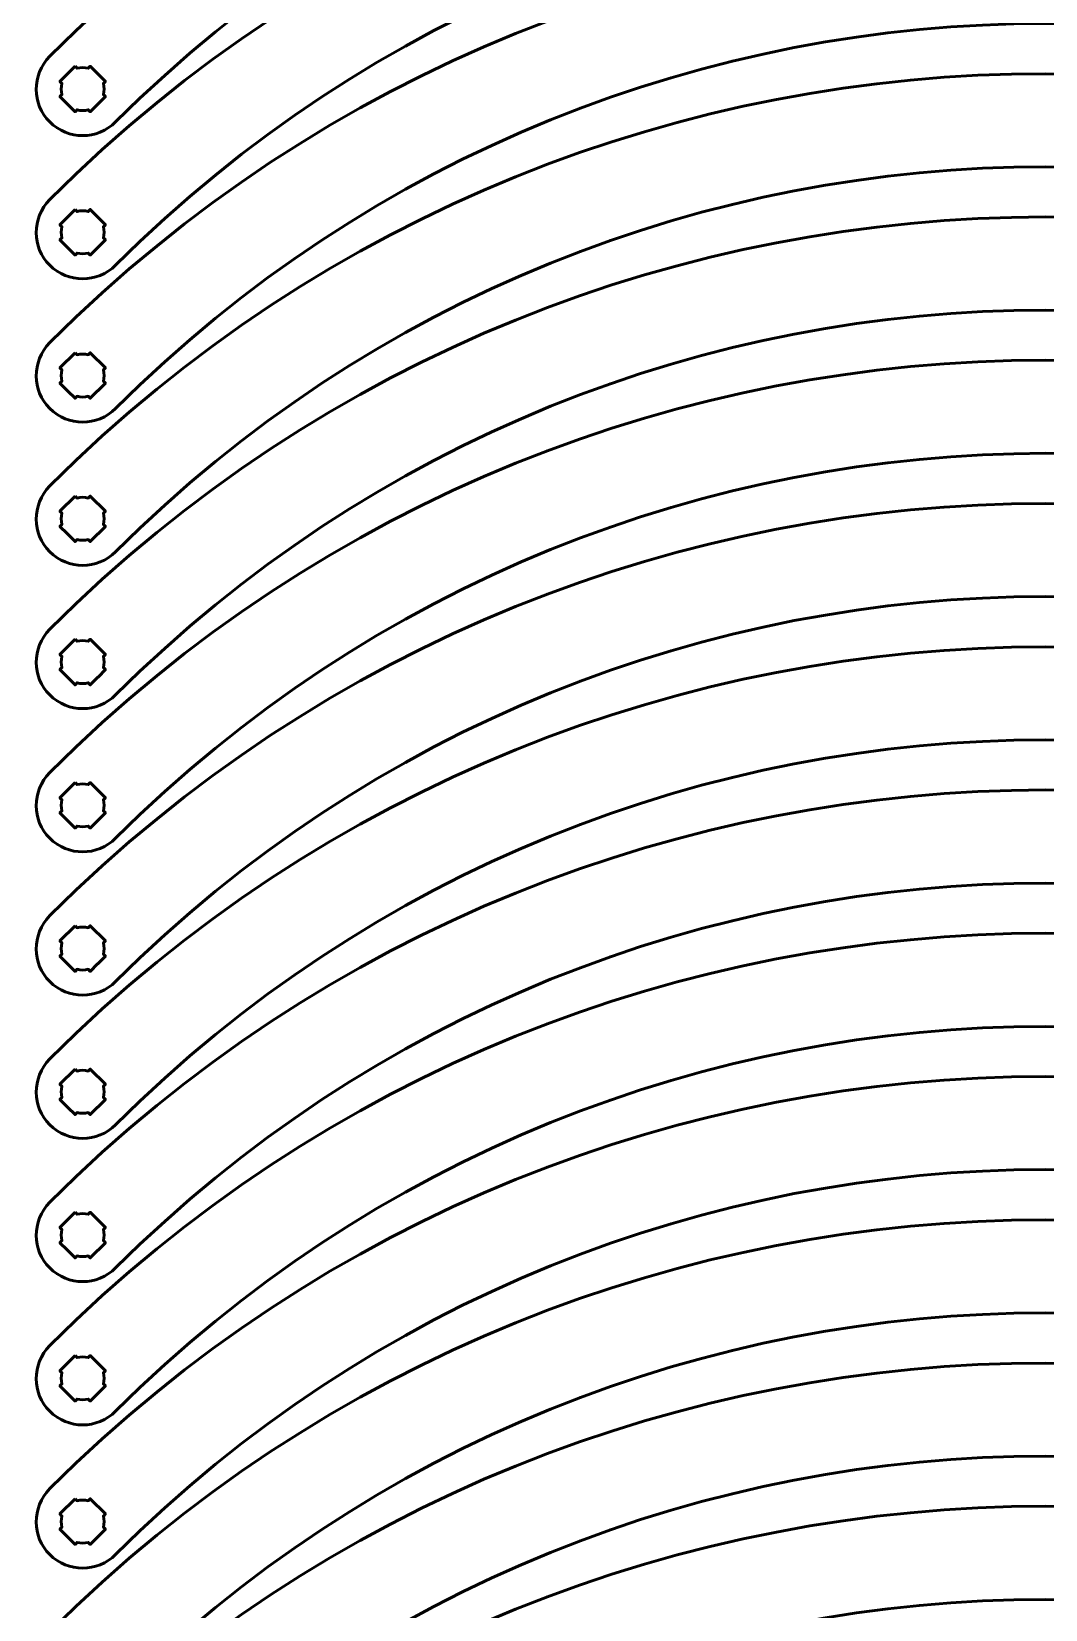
# Model space of a CAD drawing. Header units: centimetres. Extents: x -215 to 208, y -170 to 139.
# Drawn here: x -34.15 to -20, y 71.42 to 93.45 of the extents above; entities that cross this region are included whole.
import ezdxf

# ---------------------------------------------------------------- set-up
doc = ezdxf.new("R2010")
doc.units = ezdxf.units.CM
doc.header["$MEASUREMENT"] = 0
doc.layers.add('Layer 1', color=7, linetype='Continuous')

msp = doc.modelspace()

# ---------------------------------------------------------------- linework, layer by layer
at = {"layer": 'Layer 1', "color": 250, "lineweight": 53}
for points, knots in [([(-32.97543, 92.19039), (-33.22917, 91.93667), (-33.64082, 91.93667), (-33.89461, 92.19046), (-33.89461, 92.19046), (-34.14435, 92.4402), (-34.14833, 92.84278), (-33.89453, 93.10962), (-33.89453, 93.10962), (-26.22218, 100.78213), (-13.77787, 100.78213), (-6.10538, 93.10963), (-6.10538, 93.10963), (-5.85166, 92.85589), (-5.85166, 92.44424), (-6.10545, 92.19045), (-6.10545, 92.19045), (-6.35519, 91.94071), (-6.75778, 91.93672), (-7.02462, 92.19054), (-7.02462, 92.19054), (-14.18951, 99.35529), (-25.81054, 99.35529), (-32.97543, 92.19039)], [0, 0, 0, 0, 0.16666667, 0.16666667, 0.16666667, 0.16666667, 0.33333333, 0.33333333, 0.33333333, 0.33333333, 0.5, 0.5, 0.5, 0.5, 0.66666667, 0.66666667, 0.66666667, 0.66666667, 0.83333333, 0.83333333, 0.83333333, 0.83333333, 1, 1, 1, 1]), ([(-32.97543, 90.19039), (-33.22917, 89.93667), (-33.64082, 89.93667), (-33.89461, 90.19046), (-33.89461, 90.19046), (-34.14435, 90.4402), (-34.14833, 90.84278), (-33.89453, 91.10962), (-33.89453, 91.10962), (-26.22218, 98.78213), (-13.77787, 98.78213), (-6.10538, 91.10963), (-6.10538, 91.10963), (-5.85166, 90.85589), (-5.85166, 90.44424), (-6.10545, 90.19045), (-6.10545, 90.19045), (-6.35519, 89.94071), (-6.75778, 89.93672), (-7.02462, 90.19054), (-7.02462, 90.19054), (-14.18951, 97.35529), (-25.81054, 97.35529), (-32.97543, 90.19039)], [0, 0, 0, 0, 0.16666667, 0.16666667, 0.16666667, 0.16666667, 0.33333333, 0.33333333, 0.33333333, 0.33333333, 0.5, 0.5, 0.5, 0.5, 0.66666667, 0.66666667, 0.66666667, 0.66666667, 0.83333333, 0.83333333, 0.83333333, 0.83333333, 1, 1, 1, 1]), ([(-32.97543, 88.19039), (-33.22917, 87.93667), (-33.64082, 87.93667), (-33.89461, 88.19046), (-33.89461, 88.19046), (-34.14435, 88.4402), (-34.14833, 88.84278), (-33.89453, 89.10962), (-33.89453, 89.10962), (-26.22218, 96.78213), (-13.77787, 96.78213), (-6.10538, 89.10963), (-6.10538, 89.10963), (-5.85166, 88.85589), (-5.85166, 88.44424), (-6.10545, 88.19045), (-6.10545, 88.19045), (-6.35519, 87.94071), (-6.75778, 87.93672), (-7.02462, 88.19054), (-7.02462, 88.19054), (-14.18951, 95.35529), (-25.81054, 95.35529), (-32.97543, 88.19039)], [0, 0, 0, 0, 0.16666667, 0.16666667, 0.16666667, 0.16666667, 0.33333333, 0.33333333, 0.33333333, 0.33333333, 0.5, 0.5, 0.5, 0.5, 0.66666667, 0.66666667, 0.66666667, 0.66666667, 0.83333333, 0.83333333, 0.83333333, 0.83333333, 1, 1, 1, 1]), ([(-32.97543, 86.19039), (-33.22917, 85.93667), (-33.64082, 85.93667), (-33.89461, 86.19046), (-33.89461, 86.19046), (-34.14435, 86.4402), (-34.14833, 86.84278), (-33.89453, 87.10962), (-33.89453, 87.10962), (-26.22218, 94.78213), (-13.77787, 94.78213), (-6.10538, 87.10963), (-6.10538, 87.10963), (-5.85166, 86.85589), (-5.85166, 86.44424), (-6.10545, 86.19045), (-6.10545, 86.19045), (-6.35519, 85.94071), (-6.75778, 85.93672), (-7.02462, 86.19054), (-7.02462, 86.19054), (-14.18951, 93.35529), (-25.81054, 93.35529), (-32.97543, 86.19039)], [0, 0, 0, 0, 0.16666667, 0.16666667, 0.16666667, 0.16666667, 0.33333333, 0.33333333, 0.33333333, 0.33333333, 0.5, 0.5, 0.5, 0.5, 0.66666667, 0.66666667, 0.66666667, 0.66666667, 0.83333333, 0.83333333, 0.83333333, 0.83333333, 1, 1, 1, 1]), ([(-33.54111, 92.96827), (-33.54111, 92.96827), (-33.51269, 92.93984), (-33.51269, 92.93984), (-33.51269, 92.93984), (-33.46188, 92.95341), (-33.40822, 92.95339), (-33.35742, 92.93983), (-33.35742, 92.93983), (-33.35742, 92.93983), (-33.32898, 92.96827), (-33.32898, 92.96827), (-33.32898, 92.96827), (-33.32898, 92.96827), (-33.11685, 92.75613), (-33.11685, 92.75613), (-33.11685, 92.75613), (-33.11685, 92.75613), (-33.14527, 92.72772), (-33.14527, 92.72772), (-33.14527, 92.72772), (-33.13169, 92.6769), (-33.13166, 92.62321), (-33.14522, 92.57237), (-33.14522, 92.57237), (-33.14522, 92.57237), (-33.11685, 92.544), (-33.11685, 92.544), (-33.11685, 92.544), (-33.11685, 92.544), (-33.21968, 92.44117), (-33.21968, 92.44117), (-33.21968, 92.44117), (-33.21968, 92.44117), (-33.22292, 92.43784), (-33.22292, 92.43784), (-33.22292, 92.43784), (-33.22292, 92.43784), (-33.22625, 92.43461), (-33.22625, 92.43461), (-33.22625, 92.43461), (-33.22625, 92.43461), (-33.32898, 92.33187), (-33.32898, 92.33187), (-33.32898, 92.33187), (-33.32898, 92.33187), (-33.35731, 92.3602), (-33.35731, 92.3602), (-33.35731, 92.3602), (-33.40817, 92.34661), (-33.46192, 92.34661), (-33.51279, 92.3602), (-33.51279, 92.3602), (-33.51279, 92.3602), (-33.54111, 92.33187), (-33.54111, 92.33187), (-33.54111, 92.33187), (-33.54111, 92.33187), (-33.64243, 92.43318), (-33.64243, 92.43318), (-33.64243, 92.43318), (-33.64243, 92.43318), (-33.6472, 92.43784), (-33.6472, 92.43784), (-33.6472, 92.43784), (-33.6472, 92.43784), (-33.65187, 92.44262), (-33.65187, 92.44262), (-33.65187, 92.44262), (-33.65187, 92.44262), (-33.75325, 92.544), (-33.75325, 92.544), (-33.75325, 92.544), (-33.75325, 92.544), (-33.72489, 92.57236), (-33.72489, 92.57236), (-33.72489, 92.57236), (-33.73845, 92.6232), (-33.73845, 92.67692), (-33.72485, 92.72774), (-33.72485, 92.72774), (-33.72485, 92.72774), (-33.75325, 92.75613), (-33.75325, 92.75613), (-33.75325, 92.75613), (-33.75325, 92.75613), (-33.54111, 92.96827), (-33.54111, 92.96827)], [0, 0, 0, 0, 0.04545455, 0.04545455, 0.04545455, 0.04545455, 0.09090909, 0.09090909, 0.09090909, 0.09090909, 0.13636364, 0.13636364, 0.13636364, 0.13636364, 0.18181818, 0.18181818, 0.18181818, 0.18181818, 0.22727273, 0.22727273, 0.22727273, 0.22727273, 0.27272727, 0.27272727, 0.27272727, 0.27272727, 0.31818182, 0.31818182, 0.31818182, 0.31818182, 0.36363636, 0.36363636, 0.36363636, 0.36363636, 0.40909091, 0.40909091, 0.40909091, 0.40909091, 0.45454545, 0.45454545, 0.45454545, 0.45454545, 0.5, 0.5, 0.5, 0.5, 0.54545455, 0.54545455, 0.54545455, 0.54545455, 0.59090909, 0.59090909, 0.59090909, 0.59090909, 0.63636364, 0.63636364, 0.63636364, 0.63636364, 0.68181818, 0.68181818, 0.68181818, 0.68181818, 0.72727273, 0.72727273, 0.72727273, 0.72727273, 0.77272727, 0.77272727, 0.77272727, 0.77272727, 0.81818182, 0.81818182, 0.81818182, 0.81818182, 0.86363636, 0.86363636, 0.86363636, 0.86363636, 0.90909091, 0.90909091, 0.90909091, 0.90909091, 0.95454545, 0.95454545, 0.95454545, 0.95454545, 1, 1, 1, 1]), ([(-32.97543, 84.19039), (-33.22917, 83.93667), (-33.64082, 83.93667), (-33.89461, 84.19046), (-33.89461, 84.19046), (-34.14435, 84.4402), (-34.14833, 84.84278), (-33.89453, 85.10962), (-33.89453, 85.10962), (-26.22218, 92.78213), (-13.77787, 92.78213), (-6.10538, 85.10963), (-6.10538, 85.10963), (-5.85166, 84.85589), (-5.85166, 84.44424), (-6.10545, 84.19045), (-6.10545, 84.19045), (-6.35519, 83.94071), (-6.75778, 83.93672), (-7.02462, 84.19054), (-7.02462, 84.19054), (-14.18951, 91.35529), (-25.81054, 91.35529), (-32.97543, 84.19039)], [0, 0, 0, 0, 0.16666667, 0.16666667, 0.16666667, 0.16666667, 0.33333333, 0.33333333, 0.33333333, 0.33333333, 0.5, 0.5, 0.5, 0.5, 0.66666667, 0.66666667, 0.66666667, 0.66666667, 0.83333333, 0.83333333, 0.83333333, 0.83333333, 1, 1, 1, 1]), ([(-32.97543, 82.19039), (-33.22917, 81.93667), (-33.64082, 81.93667), (-33.89461, 82.19046), (-33.89461, 82.19046), (-34.14435, 82.4402), (-34.14833, 82.84278), (-33.89453, 83.10962), (-33.89453, 83.10962), (-26.22218, 90.78213), (-13.77787, 90.78213), (-6.10538, 83.10963), (-6.10538, 83.10963), (-5.85166, 82.85589), (-5.85166, 82.44424), (-6.10545, 82.19045), (-6.10545, 82.19045), (-6.35519, 81.94071), (-6.75778, 81.93672), (-7.02462, 82.19054), (-7.02462, 82.19054), (-14.18951, 89.35529), (-25.81054, 89.35529), (-32.97543, 82.19039)], [0, 0, 0, 0, 0.16666667, 0.16666667, 0.16666667, 0.16666667, 0.33333333, 0.33333333, 0.33333333, 0.33333333, 0.5, 0.5, 0.5, 0.5, 0.66666667, 0.66666667, 0.66666667, 0.66666667, 0.83333333, 0.83333333, 0.83333333, 0.83333333, 1, 1, 1, 1]), ([(-33.54111, 90.96827), (-33.54111, 90.96827), (-33.51269, 90.93984), (-33.51269, 90.93984), (-33.51269, 90.93984), (-33.46188, 90.95341), (-33.40822, 90.95339), (-33.35742, 90.93983), (-33.35742, 90.93983), (-33.35742, 90.93983), (-33.32898, 90.96827), (-33.32898, 90.96827), (-33.32898, 90.96827), (-33.32898, 90.96827), (-33.11685, 90.75613), (-33.11685, 90.75613), (-33.11685, 90.75613), (-33.11685, 90.75613), (-33.14527, 90.72772), (-33.14527, 90.72772), (-33.14527, 90.72772), (-33.13169, 90.6769), (-33.13166, 90.62321), (-33.14522, 90.57237), (-33.14522, 90.57237), (-33.14522, 90.57237), (-33.11685, 90.544), (-33.11685, 90.544), (-33.11685, 90.544), (-33.11685, 90.544), (-33.21968, 90.44117), (-33.21968, 90.44117), (-33.21968, 90.44117), (-33.21968, 90.44117), (-33.22292, 90.43784), (-33.22292, 90.43784), (-33.22292, 90.43784), (-33.22292, 90.43784), (-33.22625, 90.43461), (-33.22625, 90.43461), (-33.22625, 90.43461), (-33.22625, 90.43461), (-33.32898, 90.33187), (-33.32898, 90.33187), (-33.32898, 90.33187), (-33.32898, 90.33187), (-33.35731, 90.3602), (-33.35731, 90.3602), (-33.35731, 90.3602), (-33.40817, 90.34661), (-33.46192, 90.34661), (-33.51279, 90.3602), (-33.51279, 90.3602), (-33.51279, 90.3602), (-33.54111, 90.33187), (-33.54111, 90.33187), (-33.54111, 90.33187), (-33.54111, 90.33187), (-33.64243, 90.43318), (-33.64243, 90.43318), (-33.64243, 90.43318), (-33.64243, 90.43318), (-33.6472, 90.43784), (-33.6472, 90.43784), (-33.6472, 90.43784), (-33.6472, 90.43784), (-33.65187, 90.44262), (-33.65187, 90.44262), (-33.65187, 90.44262), (-33.65187, 90.44262), (-33.75325, 90.544), (-33.75325, 90.544), (-33.75325, 90.544), (-33.75325, 90.544), (-33.72489, 90.57236), (-33.72489, 90.57236), (-33.72489, 90.57236), (-33.73845, 90.6232), (-33.73845, 90.67692), (-33.72485, 90.72774), (-33.72485, 90.72774), (-33.72485, 90.72774), (-33.75325, 90.75613), (-33.75325, 90.75613), (-33.75325, 90.75613), (-33.75325, 90.75613), (-33.54111, 90.96827), (-33.54111, 90.96827)], [0, 0, 0, 0, 0.04545455, 0.04545455, 0.04545455, 0.04545455, 0.09090909, 0.09090909, 0.09090909, 0.09090909, 0.13636364, 0.13636364, 0.13636364, 0.13636364, 0.18181818, 0.18181818, 0.18181818, 0.18181818, 0.22727273, 0.22727273, 0.22727273, 0.22727273, 0.27272727, 0.27272727, 0.27272727, 0.27272727, 0.31818182, 0.31818182, 0.31818182, 0.31818182, 0.36363636, 0.36363636, 0.36363636, 0.36363636, 0.40909091, 0.40909091, 0.40909091, 0.40909091, 0.45454545, 0.45454545, 0.45454545, 0.45454545, 0.5, 0.5, 0.5, 0.5, 0.54545455, 0.54545455, 0.54545455, 0.54545455, 0.59090909, 0.59090909, 0.59090909, 0.59090909, 0.63636364, 0.63636364, 0.63636364, 0.63636364, 0.68181818, 0.68181818, 0.68181818, 0.68181818, 0.72727273, 0.72727273, 0.72727273, 0.72727273, 0.77272727, 0.77272727, 0.77272727, 0.77272727, 0.81818182, 0.81818182, 0.81818182, 0.81818182, 0.86363636, 0.86363636, 0.86363636, 0.86363636, 0.90909091, 0.90909091, 0.90909091, 0.90909091, 0.95454545, 0.95454545, 0.95454545, 0.95454545, 1, 1, 1, 1]), ([(-32.97543, 80.19039), (-33.22917, 79.93667), (-33.64082, 79.93667), (-33.89461, 80.19046), (-33.89461, 80.19046), (-34.14435, 80.4402), (-34.14833, 80.84278), (-33.89453, 81.10962), (-33.89453, 81.10962), (-26.22218, 88.78213), (-13.77787, 88.78213), (-6.10538, 81.10963), (-6.10538, 81.10963), (-5.85166, 80.85589), (-5.85166, 80.44424), (-6.10545, 80.19045), (-6.10545, 80.19045), (-6.35519, 79.94071), (-6.75778, 79.93672), (-7.02462, 80.19054), (-7.02462, 80.19054), (-14.18951, 87.35529), (-25.81054, 87.35529), (-32.97543, 80.19039)], [0, 0, 0, 0, 0.16666667, 0.16666667, 0.16666667, 0.16666667, 0.33333333, 0.33333333, 0.33333333, 0.33333333, 0.5, 0.5, 0.5, 0.5, 0.66666667, 0.66666667, 0.66666667, 0.66666667, 0.83333333, 0.83333333, 0.83333333, 0.83333333, 1, 1, 1, 1]), ([(-33.54111, 88.96827), (-33.54111, 88.96827), (-33.51269, 88.93984), (-33.51269, 88.93984), (-33.51269, 88.93984), (-33.46188, 88.95341), (-33.40822, 88.95339), (-33.35742, 88.93983), (-33.35742, 88.93983), (-33.35742, 88.93983), (-33.32898, 88.96827), (-33.32898, 88.96827), (-33.32898, 88.96827), (-33.32898, 88.96827), (-33.11685, 88.75613), (-33.11685, 88.75613), (-33.11685, 88.75613), (-33.11685, 88.75613), (-33.14527, 88.72772), (-33.14527, 88.72772), (-33.14527, 88.72772), (-33.13169, 88.6769), (-33.13166, 88.62321), (-33.14522, 88.57237), (-33.14522, 88.57237), (-33.14522, 88.57237), (-33.11685, 88.544), (-33.11685, 88.544), (-33.11685, 88.544), (-33.11685, 88.544), (-33.21968, 88.44117), (-33.21968, 88.44117), (-33.21968, 88.44117), (-33.21968, 88.44117), (-33.22292, 88.43784), (-33.22292, 88.43784), (-33.22292, 88.43784), (-33.22292, 88.43784), (-33.22625, 88.43461), (-33.22625, 88.43461), (-33.22625, 88.43461), (-33.22625, 88.43461), (-33.32898, 88.33187), (-33.32898, 88.33187), (-33.32898, 88.33187), (-33.32898, 88.33187), (-33.35731, 88.3602), (-33.35731, 88.3602), (-33.35731, 88.3602), (-33.40817, 88.34661), (-33.46192, 88.34661), (-33.51279, 88.3602), (-33.51279, 88.3602), (-33.51279, 88.3602), (-33.54111, 88.33187), (-33.54111, 88.33187), (-33.54111, 88.33187), (-33.54111, 88.33187), (-33.64243, 88.43318), (-33.64243, 88.43318), (-33.64243, 88.43318), (-33.64243, 88.43318), (-33.6472, 88.43784), (-33.6472, 88.43784), (-33.6472, 88.43784), (-33.6472, 88.43784), (-33.65187, 88.44262), (-33.65187, 88.44262), (-33.65187, 88.44262), (-33.65187, 88.44262), (-33.75325, 88.544), (-33.75325, 88.544), (-33.75325, 88.544), (-33.75325, 88.544), (-33.72489, 88.57236), (-33.72489, 88.57236), (-33.72489, 88.57236), (-33.73845, 88.6232), (-33.73845, 88.67692), (-33.72485, 88.72774), (-33.72485, 88.72774), (-33.72485, 88.72774), (-33.75325, 88.75613), (-33.75325, 88.75613), (-33.75325, 88.75613), (-33.75325, 88.75613), (-33.54111, 88.96827), (-33.54111, 88.96827)], [0, 0, 0, 0, 0.04545455, 0.04545455, 0.04545455, 0.04545455, 0.09090909, 0.09090909, 0.09090909, 0.09090909, 0.13636364, 0.13636364, 0.13636364, 0.13636364, 0.18181818, 0.18181818, 0.18181818, 0.18181818, 0.22727273, 0.22727273, 0.22727273, 0.22727273, 0.27272727, 0.27272727, 0.27272727, 0.27272727, 0.31818182, 0.31818182, 0.31818182, 0.31818182, 0.36363636, 0.36363636, 0.36363636, 0.36363636, 0.40909091, 0.40909091, 0.40909091, 0.40909091, 0.45454545, 0.45454545, 0.45454545, 0.45454545, 0.5, 0.5, 0.5, 0.5, 0.54545455, 0.54545455, 0.54545455, 0.54545455, 0.59090909, 0.59090909, 0.59090909, 0.59090909, 0.63636364, 0.63636364, 0.63636364, 0.63636364, 0.68181818, 0.68181818, 0.68181818, 0.68181818, 0.72727273, 0.72727273, 0.72727273, 0.72727273, 0.77272727, 0.77272727, 0.77272727, 0.77272727, 0.81818182, 0.81818182, 0.81818182, 0.81818182, 0.86363636, 0.86363636, 0.86363636, 0.86363636, 0.90909091, 0.90909091, 0.90909091, 0.90909091, 0.95454545, 0.95454545, 0.95454545, 0.95454545, 1, 1, 1, 1]), ([(-33.54111, 86.96827), (-33.54111, 86.96827), (-33.51269, 86.93984), (-33.51269, 86.93984), (-33.51269, 86.93984), (-33.46188, 86.95341), (-33.40822, 86.95339), (-33.35742, 86.93983), (-33.35742, 86.93983), (-33.35742, 86.93983), (-33.32898, 86.96827), (-33.32898, 86.96827), (-33.32898, 86.96827), (-33.32898, 86.96827), (-33.11685, 86.75613), (-33.11685, 86.75613), (-33.11685, 86.75613), (-33.11685, 86.75613), (-33.14527, 86.72772), (-33.14527, 86.72772), (-33.14527, 86.72772), (-33.13169, 86.6769), (-33.13166, 86.62321), (-33.14522, 86.57237), (-33.14522, 86.57237), (-33.14522, 86.57237), (-33.11685, 86.544), (-33.11685, 86.544), (-33.11685, 86.544), (-33.11685, 86.544), (-33.21968, 86.44117), (-33.21968, 86.44117), (-33.21968, 86.44117), (-33.21968, 86.44117), (-33.22292, 86.43784), (-33.22292, 86.43784), (-33.22292, 86.43784), (-33.22292, 86.43784), (-33.22625, 86.43461), (-33.22625, 86.43461), (-33.22625, 86.43461), (-33.22625, 86.43461), (-33.32898, 86.33187), (-33.32898, 86.33187), (-33.32898, 86.33187), (-33.32898, 86.33187), (-33.35731, 86.3602), (-33.35731, 86.3602), (-33.35731, 86.3602), (-33.40817, 86.34661), (-33.46192, 86.34661), (-33.51279, 86.3602), (-33.51279, 86.3602), (-33.51279, 86.3602), (-33.54111, 86.33187), (-33.54111, 86.33187), (-33.54111, 86.33187), (-33.54111, 86.33187), (-33.64243, 86.43318), (-33.64243, 86.43318), (-33.64243, 86.43318), (-33.64243, 86.43318), (-33.6472, 86.43784), (-33.6472, 86.43784), (-33.6472, 86.43784), (-33.6472, 86.43784), (-33.65187, 86.44262), (-33.65187, 86.44262), (-33.65187, 86.44262), (-33.65187, 86.44262), (-33.75325, 86.544), (-33.75325, 86.544), (-33.75325, 86.544), (-33.75325, 86.544), (-33.72489, 86.57236), (-33.72489, 86.57236), (-33.72489, 86.57236), (-33.73845, 86.6232), (-33.73845, 86.67692), (-33.72485, 86.72774), (-33.72485, 86.72774), (-33.72485, 86.72774), (-33.75325, 86.75613), (-33.75325, 86.75613), (-33.75325, 86.75613), (-33.75325, 86.75613), (-33.54111, 86.96827), (-33.54111, 86.96827)], [0, 0, 0, 0, 0.04545455, 0.04545455, 0.04545455, 0.04545455, 0.09090909, 0.09090909, 0.09090909, 0.09090909, 0.13636364, 0.13636364, 0.13636364, 0.13636364, 0.18181818, 0.18181818, 0.18181818, 0.18181818, 0.22727273, 0.22727273, 0.22727273, 0.22727273, 0.27272727, 0.27272727, 0.27272727, 0.27272727, 0.31818182, 0.31818182, 0.31818182, 0.31818182, 0.36363636, 0.36363636, 0.36363636, 0.36363636, 0.40909091, 0.40909091, 0.40909091, 0.40909091, 0.45454545, 0.45454545, 0.45454545, 0.45454545, 0.5, 0.5, 0.5, 0.5, 0.54545455, 0.54545455, 0.54545455, 0.54545455, 0.59090909, 0.59090909, 0.59090909, 0.59090909, 0.63636364, 0.63636364, 0.63636364, 0.63636364, 0.68181818, 0.68181818, 0.68181818, 0.68181818, 0.72727273, 0.72727273, 0.72727273, 0.72727273, 0.77272727, 0.77272727, 0.77272727, 0.77272727, 0.81818182, 0.81818182, 0.81818182, 0.81818182, 0.86363636, 0.86363636, 0.86363636, 0.86363636, 0.90909091, 0.90909091, 0.90909091, 0.90909091, 0.95454545, 0.95454545, 0.95454545, 0.95454545, 1, 1, 1, 1]), ([(-32.97543, 78.19039), (-33.22917, 77.93667), (-33.64082, 77.93667), (-33.89461, 78.19046), (-33.89461, 78.19046), (-34.14435, 78.4402), (-34.14833, 78.84278), (-33.89453, 79.10962), (-33.89453, 79.10962), (-26.22218, 86.78213), (-13.77787, 86.78213), (-6.10538, 79.10963), (-6.10538, 79.10963), (-5.85166, 78.85589), (-5.85166, 78.44424), (-6.10545, 78.19045), (-6.10545, 78.19045), (-6.35519, 77.94071), (-6.75778, 77.93672), (-7.02462, 78.19054), (-7.02462, 78.19054), (-14.18951, 85.35529), (-25.81054, 85.35529), (-32.97543, 78.19039)], [0, 0, 0, 0, 0.16666667, 0.16666667, 0.16666667, 0.16666667, 0.33333333, 0.33333333, 0.33333333, 0.33333333, 0.5, 0.5, 0.5, 0.5, 0.66666667, 0.66666667, 0.66666667, 0.66666667, 0.83333333, 0.83333333, 0.83333333, 0.83333333, 1, 1, 1, 1]), ([(-33.54111, 84.96827), (-33.54111, 84.96827), (-33.51269, 84.93984), (-33.51269, 84.93984), (-33.51269, 84.93984), (-33.46188, 84.95341), (-33.40822, 84.95339), (-33.35742, 84.93983), (-33.35742, 84.93983), (-33.35742, 84.93983), (-33.32898, 84.96827), (-33.32898, 84.96827), (-33.32898, 84.96827), (-33.32898, 84.96827), (-33.11685, 84.75613), (-33.11685, 84.75613), (-33.11685, 84.75613), (-33.11685, 84.75613), (-33.14527, 84.72772), (-33.14527, 84.72772), (-33.14527, 84.72772), (-33.13169, 84.6769), (-33.13166, 84.62321), (-33.14522, 84.57237), (-33.14522, 84.57237), (-33.14522, 84.57237), (-33.11685, 84.544), (-33.11685, 84.544), (-33.11685, 84.544), (-33.11685, 84.544), (-33.21968, 84.44117), (-33.21968, 84.44117), (-33.21968, 84.44117), (-33.21968, 84.44117), (-33.22292, 84.43784), (-33.22292, 84.43784), (-33.22292, 84.43784), (-33.22292, 84.43784), (-33.22625, 84.43461), (-33.22625, 84.43461), (-33.22625, 84.43461), (-33.22625, 84.43461), (-33.32898, 84.33187), (-33.32898, 84.33187), (-33.32898, 84.33187), (-33.32898, 84.33187), (-33.35731, 84.3602), (-33.35731, 84.3602), (-33.35731, 84.3602), (-33.40817, 84.34661), (-33.46192, 84.34661), (-33.51279, 84.3602), (-33.51279, 84.3602), (-33.51279, 84.3602), (-33.54111, 84.33187), (-33.54111, 84.33187), (-33.54111, 84.33187), (-33.54111, 84.33187), (-33.64243, 84.43318), (-33.64243, 84.43318), (-33.64243, 84.43318), (-33.64243, 84.43318), (-33.6472, 84.43784), (-33.6472, 84.43784), (-33.6472, 84.43784), (-33.6472, 84.43784), (-33.65187, 84.44262), (-33.65187, 84.44262), (-33.65187, 84.44262), (-33.65187, 84.44262), (-33.75325, 84.544), (-33.75325, 84.544), (-33.75325, 84.544), (-33.75325, 84.544), (-33.72489, 84.57236), (-33.72489, 84.57236), (-33.72489, 84.57236), (-33.73845, 84.6232), (-33.73845, 84.67692), (-33.72485, 84.72774), (-33.72485, 84.72774), (-33.72485, 84.72774), (-33.75325, 84.75613), (-33.75325, 84.75613), (-33.75325, 84.75613), (-33.75325, 84.75613), (-33.54111, 84.96827), (-33.54111, 84.96827)], [0, 0, 0, 0, 0.04545455, 0.04545455, 0.04545455, 0.04545455, 0.09090909, 0.09090909, 0.09090909, 0.09090909, 0.13636364, 0.13636364, 0.13636364, 0.13636364, 0.18181818, 0.18181818, 0.18181818, 0.18181818, 0.22727273, 0.22727273, 0.22727273, 0.22727273, 0.27272727, 0.27272727, 0.27272727, 0.27272727, 0.31818182, 0.31818182, 0.31818182, 0.31818182, 0.36363636, 0.36363636, 0.36363636, 0.36363636, 0.40909091, 0.40909091, 0.40909091, 0.40909091, 0.45454545, 0.45454545, 0.45454545, 0.45454545, 0.5, 0.5, 0.5, 0.5, 0.54545455, 0.54545455, 0.54545455, 0.54545455, 0.59090909, 0.59090909, 0.59090909, 0.59090909, 0.63636364, 0.63636364, 0.63636364, 0.63636364, 0.68181818, 0.68181818, 0.68181818, 0.68181818, 0.72727273, 0.72727273, 0.72727273, 0.72727273, 0.77272727, 0.77272727, 0.77272727, 0.77272727, 0.81818182, 0.81818182, 0.81818182, 0.81818182, 0.86363636, 0.86363636, 0.86363636, 0.86363636, 0.90909091, 0.90909091, 0.90909091, 0.90909091, 0.95454545, 0.95454545, 0.95454545, 0.95454545, 1, 1, 1, 1]), ([(-32.97543, 76.19039), (-33.22917, 75.93667), (-33.64082, 75.93667), (-33.89461, 76.19046), (-33.89461, 76.19046), (-34.14435, 76.4402), (-34.14833, 76.84278), (-33.89453, 77.10962), (-33.89453, 77.10962), (-26.22218, 84.78213), (-13.77787, 84.78213), (-6.10538, 77.10963), (-6.10538, 77.10963), (-5.85166, 76.85589), (-5.85166, 76.44424), (-6.10545, 76.19045), (-6.10545, 76.19045), (-6.35519, 75.94071), (-6.75778, 75.93672), (-7.02462, 76.19054), (-7.02462, 76.19054), (-14.18951, 83.35529), (-25.81054, 83.35529), (-32.97543, 76.19039)], [0, 0, 0, 0, 0.16666667, 0.16666667, 0.16666667, 0.16666667, 0.33333333, 0.33333333, 0.33333333, 0.33333333, 0.5, 0.5, 0.5, 0.5, 0.66666667, 0.66666667, 0.66666667, 0.66666667, 0.83333333, 0.83333333, 0.83333333, 0.83333333, 1, 1, 1, 1]), ([(-33.54111, 82.96827), (-33.54111, 82.96827), (-33.51269, 82.93984), (-33.51269, 82.93984), (-33.51269, 82.93984), (-33.46188, 82.95341), (-33.40822, 82.95339), (-33.35742, 82.93983), (-33.35742, 82.93983), (-33.35742, 82.93983), (-33.32898, 82.96827), (-33.32898, 82.96827), (-33.32898, 82.96827), (-33.32898, 82.96827), (-33.11685, 82.75613), (-33.11685, 82.75613), (-33.11685, 82.75613), (-33.11685, 82.75613), (-33.14527, 82.72772), (-33.14527, 82.72772), (-33.14527, 82.72772), (-33.13169, 82.6769), (-33.13166, 82.62321), (-33.14522, 82.57237), (-33.14522, 82.57237), (-33.14522, 82.57237), (-33.11685, 82.544), (-33.11685, 82.544), (-33.11685, 82.544), (-33.11685, 82.544), (-33.21968, 82.44117), (-33.21968, 82.44117), (-33.21968, 82.44117), (-33.21968, 82.44117), (-33.22292, 82.43784), (-33.22292, 82.43784), (-33.22292, 82.43784), (-33.22292, 82.43784), (-33.22625, 82.43461), (-33.22625, 82.43461), (-33.22625, 82.43461), (-33.22625, 82.43461), (-33.32898, 82.33187), (-33.32898, 82.33187), (-33.32898, 82.33187), (-33.32898, 82.33187), (-33.35731, 82.3602), (-33.35731, 82.3602), (-33.35731, 82.3602), (-33.40817, 82.34661), (-33.46192, 82.34661), (-33.51279, 82.3602), (-33.51279, 82.3602), (-33.51279, 82.3602), (-33.54111, 82.33187), (-33.54111, 82.33187), (-33.54111, 82.33187), (-33.54111, 82.33187), (-33.64243, 82.43318), (-33.64243, 82.43318), (-33.64243, 82.43318), (-33.64243, 82.43318), (-33.6472, 82.43784), (-33.6472, 82.43784), (-33.6472, 82.43784), (-33.6472, 82.43784), (-33.65187, 82.44262), (-33.65187, 82.44262), (-33.65187, 82.44262), (-33.65187, 82.44262), (-33.75325, 82.544), (-33.75325, 82.544), (-33.75325, 82.544), (-33.75325, 82.544), (-33.72489, 82.57236), (-33.72489, 82.57236), (-33.72489, 82.57236), (-33.73845, 82.6232), (-33.73845, 82.67692), (-33.72485, 82.72774), (-33.72485, 82.72774), (-33.72485, 82.72774), (-33.75325, 82.75613), (-33.75325, 82.75613), (-33.75325, 82.75613), (-33.75325, 82.75613), (-33.54111, 82.96827), (-33.54111, 82.96827)], [0, 0, 0, 0, 0.04545455, 0.04545455, 0.04545455, 0.04545455, 0.09090909, 0.09090909, 0.09090909, 0.09090909, 0.13636364, 0.13636364, 0.13636364, 0.13636364, 0.18181818, 0.18181818, 0.18181818, 0.18181818, 0.22727273, 0.22727273, 0.22727273, 0.22727273, 0.27272727, 0.27272727, 0.27272727, 0.27272727, 0.31818182, 0.31818182, 0.31818182, 0.31818182, 0.36363636, 0.36363636, 0.36363636, 0.36363636, 0.40909091, 0.40909091, 0.40909091, 0.40909091, 0.45454545, 0.45454545, 0.45454545, 0.45454545, 0.5, 0.5, 0.5, 0.5, 0.54545455, 0.54545455, 0.54545455, 0.54545455, 0.59090909, 0.59090909, 0.59090909, 0.59090909, 0.63636364, 0.63636364, 0.63636364, 0.63636364, 0.68181818, 0.68181818, 0.68181818, 0.68181818, 0.72727273, 0.72727273, 0.72727273, 0.72727273, 0.77272727, 0.77272727, 0.77272727, 0.77272727, 0.81818182, 0.81818182, 0.81818182, 0.81818182, 0.86363636, 0.86363636, 0.86363636, 0.86363636, 0.90909091, 0.90909091, 0.90909091, 0.90909091, 0.95454545, 0.95454545, 0.95454545, 0.95454545, 1, 1, 1, 1]), ([(-32.97543, 74.19039), (-33.22917, 73.93667), (-33.64082, 73.93667), (-33.89461, 74.19046), (-33.89461, 74.19046), (-34.14435, 74.4402), (-34.14833, 74.84278), (-33.89453, 75.10962), (-33.89453, 75.10962), (-26.22218, 82.78213), (-13.77787, 82.78213), (-6.10538, 75.10963), (-6.10538, 75.10963), (-5.85166, 74.85589), (-5.85166, 74.44424), (-6.10545, 74.19045), (-6.10545, 74.19045), (-6.35519, 73.94071), (-6.75778, 73.93672), (-7.02462, 74.19054), (-7.02462, 74.19054), (-14.18951, 81.35529), (-25.81054, 81.35529), (-32.97543, 74.19039)], [0, 0, 0, 0, 0.16666667, 0.16666667, 0.16666667, 0.16666667, 0.33333333, 0.33333333, 0.33333333, 0.33333333, 0.5, 0.5, 0.5, 0.5, 0.66666667, 0.66666667, 0.66666667, 0.66666667, 0.83333333, 0.83333333, 0.83333333, 0.83333333, 1, 1, 1, 1]), ([(-33.54111, 80.96827), (-33.54111, 80.96827), (-33.51269, 80.93984), (-33.51269, 80.93984), (-33.51269, 80.93984), (-33.46188, 80.95341), (-33.40822, 80.95339), (-33.35742, 80.93983), (-33.35742, 80.93983), (-33.35742, 80.93983), (-33.32898, 80.96827), (-33.32898, 80.96827), (-33.32898, 80.96827), (-33.32898, 80.96827), (-33.11685, 80.75613), (-33.11685, 80.75613), (-33.11685, 80.75613), (-33.11685, 80.75613), (-33.14527, 80.72772), (-33.14527, 80.72772), (-33.14527, 80.72772), (-33.13169, 80.6769), (-33.13166, 80.62321), (-33.14522, 80.57237), (-33.14522, 80.57237), (-33.14522, 80.57237), (-33.11685, 80.544), (-33.11685, 80.544), (-33.11685, 80.544), (-33.11685, 80.544), (-33.21968, 80.44117), (-33.21968, 80.44117), (-33.21968, 80.44117), (-33.21968, 80.44117), (-33.22292, 80.43784), (-33.22292, 80.43784), (-33.22292, 80.43784), (-33.22292, 80.43784), (-33.22625, 80.43461), (-33.22625, 80.43461), (-33.22625, 80.43461), (-33.22625, 80.43461), (-33.32898, 80.33187), (-33.32898, 80.33187), (-33.32898, 80.33187), (-33.32898, 80.33187), (-33.35731, 80.3602), (-33.35731, 80.3602), (-33.35731, 80.3602), (-33.40817, 80.34661), (-33.46192, 80.34661), (-33.51279, 80.3602), (-33.51279, 80.3602), (-33.51279, 80.3602), (-33.54111, 80.33187), (-33.54111, 80.33187), (-33.54111, 80.33187), (-33.54111, 80.33187), (-33.64243, 80.43318), (-33.64243, 80.43318), (-33.64243, 80.43318), (-33.64243, 80.43318), (-33.6472, 80.43784), (-33.6472, 80.43784), (-33.6472, 80.43784), (-33.6472, 80.43784), (-33.65187, 80.44262), (-33.65187, 80.44262), (-33.65187, 80.44262), (-33.65187, 80.44262), (-33.75325, 80.544), (-33.75325, 80.544), (-33.75325, 80.544), (-33.75325, 80.544), (-33.72489, 80.57236), (-33.72489, 80.57236), (-33.72489, 80.57236), (-33.73845, 80.6232), (-33.73845, 80.67692), (-33.72485, 80.72774), (-33.72485, 80.72774), (-33.72485, 80.72774), (-33.75325, 80.75613), (-33.75325, 80.75613), (-33.75325, 80.75613), (-33.75325, 80.75613), (-33.54111, 80.96827), (-33.54111, 80.96827)], [0, 0, 0, 0, 0.04545455, 0.04545455, 0.04545455, 0.04545455, 0.09090909, 0.09090909, 0.09090909, 0.09090909, 0.13636364, 0.13636364, 0.13636364, 0.13636364, 0.18181818, 0.18181818, 0.18181818, 0.18181818, 0.22727273, 0.22727273, 0.22727273, 0.22727273, 0.27272727, 0.27272727, 0.27272727, 0.27272727, 0.31818182, 0.31818182, 0.31818182, 0.31818182, 0.36363636, 0.36363636, 0.36363636, 0.36363636, 0.40909091, 0.40909091, 0.40909091, 0.40909091, 0.45454545, 0.45454545, 0.45454545, 0.45454545, 0.5, 0.5, 0.5, 0.5, 0.54545455, 0.54545455, 0.54545455, 0.54545455, 0.59090909, 0.59090909, 0.59090909, 0.59090909, 0.63636364, 0.63636364, 0.63636364, 0.63636364, 0.68181818, 0.68181818, 0.68181818, 0.68181818, 0.72727273, 0.72727273, 0.72727273, 0.72727273, 0.77272727, 0.77272727, 0.77272727, 0.77272727, 0.81818182, 0.81818182, 0.81818182, 0.81818182, 0.86363636, 0.86363636, 0.86363636, 0.86363636, 0.90909091, 0.90909091, 0.90909091, 0.90909091, 0.95454545, 0.95454545, 0.95454545, 0.95454545, 1, 1, 1, 1]), ([(-32.97543, 72.19039), (-33.22917, 71.93667), (-33.64082, 71.93667), (-33.89461, 72.19046), (-33.89461, 72.19046), (-34.14435, 72.4402), (-34.14833, 72.84278), (-33.89453, 73.10962), (-33.89453, 73.10962), (-26.22218, 80.78213), (-13.77787, 80.78213), (-6.10538, 73.10963), (-6.10538, 73.10963), (-5.85166, 72.85589), (-5.85166, 72.44424), (-6.10545, 72.19045), (-6.10545, 72.19045), (-6.35519, 71.94071), (-6.75778, 71.93672), (-7.02462, 72.19054), (-7.02462, 72.19054), (-14.18951, 79.35529), (-25.81054, 79.35529), (-32.97543, 72.19039)], [0, 0, 0, 0, 0.16666667, 0.16666667, 0.16666667, 0.16666667, 0.33333333, 0.33333333, 0.33333333, 0.33333333, 0.5, 0.5, 0.5, 0.5, 0.66666667, 0.66666667, 0.66666667, 0.66666667, 0.83333333, 0.83333333, 0.83333333, 0.83333333, 1, 1, 1, 1]), ([(-33.54111, 78.96827), (-33.54111, 78.96827), (-33.51269, 78.93984), (-33.51269, 78.93984), (-33.51269, 78.93984), (-33.46188, 78.95341), (-33.40822, 78.95339), (-33.35742, 78.93983), (-33.35742, 78.93983), (-33.35742, 78.93983), (-33.32898, 78.96827), (-33.32898, 78.96827), (-33.32898, 78.96827), (-33.32898, 78.96827), (-33.11685, 78.75613), (-33.11685, 78.75613), (-33.11685, 78.75613), (-33.11685, 78.75613), (-33.14527, 78.72772), (-33.14527, 78.72772), (-33.14527, 78.72772), (-33.13169, 78.6769), (-33.13166, 78.62321), (-33.14522, 78.57237), (-33.14522, 78.57237), (-33.14522, 78.57237), (-33.11685, 78.544), (-33.11685, 78.544), (-33.11685, 78.544), (-33.11685, 78.544), (-33.21968, 78.44117), (-33.21968, 78.44117), (-33.21968, 78.44117), (-33.21968, 78.44117), (-33.22292, 78.43784), (-33.22292, 78.43784), (-33.22292, 78.43784), (-33.22292, 78.43784), (-33.22625, 78.43461), (-33.22625, 78.43461), (-33.22625, 78.43461), (-33.22625, 78.43461), (-33.32898, 78.33187), (-33.32898, 78.33187), (-33.32898, 78.33187), (-33.32898, 78.33187), (-33.35731, 78.3602), (-33.35731, 78.3602), (-33.35731, 78.3602), (-33.40817, 78.34661), (-33.46192, 78.34661), (-33.51279, 78.3602), (-33.51279, 78.3602), (-33.51279, 78.3602), (-33.54111, 78.33187), (-33.54111, 78.33187), (-33.54111, 78.33187), (-33.54111, 78.33187), (-33.64243, 78.43318), (-33.64243, 78.43318), (-33.64243, 78.43318), (-33.64243, 78.43318), (-33.6472, 78.43784), (-33.6472, 78.43784), (-33.6472, 78.43784), (-33.6472, 78.43784), (-33.65187, 78.44262), (-33.65187, 78.44262), (-33.65187, 78.44262), (-33.65187, 78.44262), (-33.75325, 78.544), (-33.75325, 78.544), (-33.75325, 78.544), (-33.75325, 78.544), (-33.72489, 78.57236), (-33.72489, 78.57236), (-33.72489, 78.57236), (-33.73845, 78.6232), (-33.73845, 78.67692), (-33.72485, 78.72774), (-33.72485, 78.72774), (-33.72485, 78.72774), (-33.75325, 78.75613), (-33.75325, 78.75613), (-33.75325, 78.75613), (-33.75325, 78.75613), (-33.54111, 78.96827), (-33.54111, 78.96827)], [0, 0, 0, 0, 0.04545455, 0.04545455, 0.04545455, 0.04545455, 0.09090909, 0.09090909, 0.09090909, 0.09090909, 0.13636364, 0.13636364, 0.13636364, 0.13636364, 0.18181818, 0.18181818, 0.18181818, 0.18181818, 0.22727273, 0.22727273, 0.22727273, 0.22727273, 0.27272727, 0.27272727, 0.27272727, 0.27272727, 0.31818182, 0.31818182, 0.31818182, 0.31818182, 0.36363636, 0.36363636, 0.36363636, 0.36363636, 0.40909091, 0.40909091, 0.40909091, 0.40909091, 0.45454545, 0.45454545, 0.45454545, 0.45454545, 0.5, 0.5, 0.5, 0.5, 0.54545455, 0.54545455, 0.54545455, 0.54545455, 0.59090909, 0.59090909, 0.59090909, 0.59090909, 0.63636364, 0.63636364, 0.63636364, 0.63636364, 0.68181818, 0.68181818, 0.68181818, 0.68181818, 0.72727273, 0.72727273, 0.72727273, 0.72727273, 0.77272727, 0.77272727, 0.77272727, 0.77272727, 0.81818182, 0.81818182, 0.81818182, 0.81818182, 0.86363636, 0.86363636, 0.86363636, 0.86363636, 0.90909091, 0.90909091, 0.90909091, 0.90909091, 0.95454545, 0.95454545, 0.95454545, 0.95454545, 1, 1, 1, 1]), ([(-32.97543, 70.19039), (-33.22917, 69.93667), (-33.64082, 69.93667), (-33.89461, 70.19046), (-33.89461, 70.19046), (-34.14435, 70.4402), (-34.14833, 70.84278), (-33.89453, 71.10962), (-33.89453, 71.10962), (-26.22218, 78.78213), (-13.77787, 78.78213), (-6.10538, 71.10963), (-6.10538, 71.10963), (-5.85166, 70.85589), (-5.85166, 70.44424), (-6.10545, 70.19045), (-6.10545, 70.19045), (-6.35519, 69.94071), (-6.75778, 69.93672), (-7.02462, 70.19054), (-7.02462, 70.19054), (-14.18951, 77.35529), (-25.81054, 77.35529), (-32.97543, 70.19039)], [0, 0, 0, 0, 0.16666667, 0.16666667, 0.16666667, 0.16666667, 0.33333333, 0.33333333, 0.33333333, 0.33333333, 0.5, 0.5, 0.5, 0.5, 0.66666667, 0.66666667, 0.66666667, 0.66666667, 0.83333333, 0.83333333, 0.83333333, 0.83333333, 1, 1, 1, 1]), ([(-33.54111, 76.96827), (-33.54111, 76.96827), (-33.51269, 76.93984), (-33.51269, 76.93984), (-33.51269, 76.93984), (-33.46188, 76.95341), (-33.40822, 76.95339), (-33.35742, 76.93983), (-33.35742, 76.93983), (-33.35742, 76.93983), (-33.32898, 76.96827), (-33.32898, 76.96827), (-33.32898, 76.96827), (-33.32898, 76.96827), (-33.11685, 76.75613), (-33.11685, 76.75613), (-33.11685, 76.75613), (-33.11685, 76.75613), (-33.14527, 76.72772), (-33.14527, 76.72772), (-33.14527, 76.72772), (-33.13169, 76.6769), (-33.13166, 76.62321), (-33.14522, 76.57237), (-33.14522, 76.57237), (-33.14522, 76.57237), (-33.11685, 76.544), (-33.11685, 76.544), (-33.11685, 76.544), (-33.11685, 76.544), (-33.21968, 76.44117), (-33.21968, 76.44117), (-33.21968, 76.44117), (-33.21968, 76.44117), (-33.22292, 76.43784), (-33.22292, 76.43784), (-33.22292, 76.43784), (-33.22292, 76.43784), (-33.22625, 76.43461), (-33.22625, 76.43461), (-33.22625, 76.43461), (-33.22625, 76.43461), (-33.32898, 76.33187), (-33.32898, 76.33187), (-33.32898, 76.33187), (-33.32898, 76.33187), (-33.35731, 76.3602), (-33.35731, 76.3602), (-33.35731, 76.3602), (-33.40817, 76.34661), (-33.46192, 76.34661), (-33.51279, 76.3602), (-33.51279, 76.3602), (-33.51279, 76.3602), (-33.54111, 76.33187), (-33.54111, 76.33187), (-33.54111, 76.33187), (-33.54111, 76.33187), (-33.64243, 76.43318), (-33.64243, 76.43318), (-33.64243, 76.43318), (-33.64243, 76.43318), (-33.6472, 76.43784), (-33.6472, 76.43784), (-33.6472, 76.43784), (-33.6472, 76.43784), (-33.65187, 76.44262), (-33.65187, 76.44262), (-33.65187, 76.44262), (-33.65187, 76.44262), (-33.75325, 76.544), (-33.75325, 76.544), (-33.75325, 76.544), (-33.75325, 76.544), (-33.72489, 76.57236), (-33.72489, 76.57236), (-33.72489, 76.57236), (-33.73845, 76.6232), (-33.73845, 76.67692), (-33.72485, 76.72774), (-33.72485, 76.72774), (-33.72485, 76.72774), (-33.75325, 76.75613), (-33.75325, 76.75613), (-33.75325, 76.75613), (-33.75325, 76.75613), (-33.54111, 76.96827), (-33.54111, 76.96827)], [0, 0, 0, 0, 0.04545455, 0.04545455, 0.04545455, 0.04545455, 0.09090909, 0.09090909, 0.09090909, 0.09090909, 0.13636364, 0.13636364, 0.13636364, 0.13636364, 0.18181818, 0.18181818, 0.18181818, 0.18181818, 0.22727273, 0.22727273, 0.22727273, 0.22727273, 0.27272727, 0.27272727, 0.27272727, 0.27272727, 0.31818182, 0.31818182, 0.31818182, 0.31818182, 0.36363636, 0.36363636, 0.36363636, 0.36363636, 0.40909091, 0.40909091, 0.40909091, 0.40909091, 0.45454545, 0.45454545, 0.45454545, 0.45454545, 0.5, 0.5, 0.5, 0.5, 0.54545455, 0.54545455, 0.54545455, 0.54545455, 0.59090909, 0.59090909, 0.59090909, 0.59090909, 0.63636364, 0.63636364, 0.63636364, 0.63636364, 0.68181818, 0.68181818, 0.68181818, 0.68181818, 0.72727273, 0.72727273, 0.72727273, 0.72727273, 0.77272727, 0.77272727, 0.77272727, 0.77272727, 0.81818182, 0.81818182, 0.81818182, 0.81818182, 0.86363636, 0.86363636, 0.86363636, 0.86363636, 0.90909091, 0.90909091, 0.90909091, 0.90909091, 0.95454545, 0.95454545, 0.95454545, 0.95454545, 1, 1, 1, 1]), ([(-32.97543, 68.19039), (-33.22917, 67.93667), (-33.64082, 67.93667), (-33.89461, 68.19046), (-33.89461, 68.19046), (-34.14435, 68.4402), (-34.14833, 68.84278), (-33.89453, 69.10962), (-33.89453, 69.10962), (-26.22218, 76.78213), (-13.77787, 76.78213), (-6.10538, 69.10963), (-6.10538, 69.10963), (-5.85166, 68.85589), (-5.85166, 68.44424), (-6.10545, 68.19045), (-6.10545, 68.19045), (-6.35519, 67.94071), (-6.75778, 67.93672), (-7.02462, 68.19054), (-7.02462, 68.19054), (-14.18951, 75.35529), (-25.81054, 75.35529), (-32.97543, 68.19039)], [0, 0, 0, 0, 0.16666667, 0.16666667, 0.16666667, 0.16666667, 0.33333333, 0.33333333, 0.33333333, 0.33333333, 0.5, 0.5, 0.5, 0.5, 0.66666667, 0.66666667, 0.66666667, 0.66666667, 0.83333333, 0.83333333, 0.83333333, 0.83333333, 1, 1, 1, 1]), ([(-33.54111, 74.96827), (-33.54111, 74.96827), (-33.51269, 74.93984), (-33.51269, 74.93984), (-33.51269, 74.93984), (-33.46188, 74.95341), (-33.40822, 74.95339), (-33.35742, 74.93983), (-33.35742, 74.93983), (-33.35742, 74.93983), (-33.32898, 74.96827), (-33.32898, 74.96827), (-33.32898, 74.96827), (-33.32898, 74.96827), (-33.11685, 74.75613), (-33.11685, 74.75613), (-33.11685, 74.75613), (-33.11685, 74.75613), (-33.14527, 74.72772), (-33.14527, 74.72772), (-33.14527, 74.72772), (-33.13169, 74.6769), (-33.13166, 74.62321), (-33.14522, 74.57237), (-33.14522, 74.57237), (-33.14522, 74.57237), (-33.11685, 74.544), (-33.11685, 74.544), (-33.11685, 74.544), (-33.11685, 74.544), (-33.21968, 74.44117), (-33.21968, 74.44117), (-33.21968, 74.44117), (-33.21968, 74.44117), (-33.22292, 74.43784), (-33.22292, 74.43784), (-33.22292, 74.43784), (-33.22292, 74.43784), (-33.22625, 74.43461), (-33.22625, 74.43461), (-33.22625, 74.43461), (-33.22625, 74.43461), (-33.32898, 74.33187), (-33.32898, 74.33187), (-33.32898, 74.33187), (-33.32898, 74.33187), (-33.35731, 74.3602), (-33.35731, 74.3602), (-33.35731, 74.3602), (-33.40817, 74.34661), (-33.46192, 74.34661), (-33.51279, 74.3602), (-33.51279, 74.3602), (-33.51279, 74.3602), (-33.54111, 74.33187), (-33.54111, 74.33187), (-33.54111, 74.33187), (-33.54111, 74.33187), (-33.64243, 74.43318), (-33.64243, 74.43318), (-33.64243, 74.43318), (-33.64243, 74.43318), (-33.6472, 74.43784), (-33.6472, 74.43784), (-33.6472, 74.43784), (-33.6472, 74.43784), (-33.65187, 74.44262), (-33.65187, 74.44262), (-33.65187, 74.44262), (-33.65187, 74.44262), (-33.75325, 74.544), (-33.75325, 74.544), (-33.75325, 74.544), (-33.75325, 74.544), (-33.72489, 74.57236), (-33.72489, 74.57236), (-33.72489, 74.57236), (-33.73845, 74.6232), (-33.73845, 74.67692), (-33.72485, 74.72774), (-33.72485, 74.72774), (-33.72485, 74.72774), (-33.75325, 74.75613), (-33.75325, 74.75613), (-33.75325, 74.75613), (-33.75325, 74.75613), (-33.54111, 74.96827), (-33.54111, 74.96827)], [0, 0, 0, 0, 0.04545455, 0.04545455, 0.04545455, 0.04545455, 0.09090909, 0.09090909, 0.09090909, 0.09090909, 0.13636364, 0.13636364, 0.13636364, 0.13636364, 0.18181818, 0.18181818, 0.18181818, 0.18181818, 0.22727273, 0.22727273, 0.22727273, 0.22727273, 0.27272727, 0.27272727, 0.27272727, 0.27272727, 0.31818182, 0.31818182, 0.31818182, 0.31818182, 0.36363636, 0.36363636, 0.36363636, 0.36363636, 0.40909091, 0.40909091, 0.40909091, 0.40909091, 0.45454545, 0.45454545, 0.45454545, 0.45454545, 0.5, 0.5, 0.5, 0.5, 0.54545455, 0.54545455, 0.54545455, 0.54545455, 0.59090909, 0.59090909, 0.59090909, 0.59090909, 0.63636364, 0.63636364, 0.63636364, 0.63636364, 0.68181818, 0.68181818, 0.68181818, 0.68181818, 0.72727273, 0.72727273, 0.72727273, 0.72727273, 0.77272727, 0.77272727, 0.77272727, 0.77272727, 0.81818182, 0.81818182, 0.81818182, 0.81818182, 0.86363636, 0.86363636, 0.86363636, 0.86363636, 0.90909091, 0.90909091, 0.90909091, 0.90909091, 0.95454545, 0.95454545, 0.95454545, 0.95454545, 1, 1, 1, 1]), ([(-32.97543, 66.19039), (-33.22917, 65.93667), (-33.64082, 65.93667), (-33.89461, 66.19046), (-33.89461, 66.19046), (-34.14435, 66.4402), (-34.14833, 66.84278), (-33.89453, 67.10962), (-33.89453, 67.10962), (-26.22218, 74.78213), (-13.77787, 74.78213), (-6.10538, 67.10963), (-6.10538, 67.10963), (-5.85166, 66.85589), (-5.85166, 66.44424), (-6.10545, 66.19045), (-6.10545, 66.19045), (-6.35519, 65.94071), (-6.75778, 65.93672), (-7.02462, 66.19054), (-7.02462, 66.19054), (-14.18951, 73.35529), (-25.81054, 73.35529), (-32.97543, 66.19039)], [0, 0, 0, 0, 0.16666667, 0.16666667, 0.16666667, 0.16666667, 0.33333333, 0.33333333, 0.33333333, 0.33333333, 0.5, 0.5, 0.5, 0.5, 0.66666667, 0.66666667, 0.66666667, 0.66666667, 0.83333333, 0.83333333, 0.83333333, 0.83333333, 1, 1, 1, 1]), ([(-33.54111, 72.96827), (-33.54111, 72.96827), (-33.51269, 72.93984), (-33.51269, 72.93984), (-33.51269, 72.93984), (-33.46188, 72.95341), (-33.40822, 72.95339), (-33.35742, 72.93983), (-33.35742, 72.93983), (-33.35742, 72.93983), (-33.32898, 72.96827), (-33.32898, 72.96827), (-33.32898, 72.96827), (-33.32898, 72.96827), (-33.11685, 72.75613), (-33.11685, 72.75613), (-33.11685, 72.75613), (-33.11685, 72.75613), (-33.14527, 72.72772), (-33.14527, 72.72772), (-33.14527, 72.72772), (-33.13169, 72.6769), (-33.13166, 72.62321), (-33.14522, 72.57237), (-33.14522, 72.57237), (-33.14522, 72.57237), (-33.11685, 72.544), (-33.11685, 72.544), (-33.11685, 72.544), (-33.11685, 72.544), (-33.21968, 72.44117), (-33.21968, 72.44117), (-33.21968, 72.44117), (-33.21968, 72.44117), (-33.22292, 72.43784), (-33.22292, 72.43784), (-33.22292, 72.43784), (-33.22292, 72.43784), (-33.22625, 72.43461), (-33.22625, 72.43461), (-33.22625, 72.43461), (-33.22625, 72.43461), (-33.32898, 72.33187), (-33.32898, 72.33187), (-33.32898, 72.33187), (-33.32898, 72.33187), (-33.35731, 72.3602), (-33.35731, 72.3602), (-33.35731, 72.3602), (-33.40817, 72.34661), (-33.46192, 72.34661), (-33.51279, 72.3602), (-33.51279, 72.3602), (-33.51279, 72.3602), (-33.54111, 72.33187), (-33.54111, 72.33187), (-33.54111, 72.33187), (-33.54111, 72.33187), (-33.64243, 72.43318), (-33.64243, 72.43318), (-33.64243, 72.43318), (-33.64243, 72.43318), (-33.6472, 72.43784), (-33.6472, 72.43784), (-33.6472, 72.43784), (-33.6472, 72.43784), (-33.65187, 72.44262), (-33.65187, 72.44262), (-33.65187, 72.44262), (-33.65187, 72.44262), (-33.75325, 72.544), (-33.75325, 72.544), (-33.75325, 72.544), (-33.75325, 72.544), (-33.72489, 72.57236), (-33.72489, 72.57236), (-33.72489, 72.57236), (-33.73845, 72.6232), (-33.73845, 72.67692), (-33.72485, 72.72774), (-33.72485, 72.72774), (-33.72485, 72.72774), (-33.75325, 72.75613), (-33.75325, 72.75613), (-33.75325, 72.75613), (-33.75325, 72.75613), (-33.54111, 72.96827), (-33.54111, 72.96827)], [0, 0, 0, 0, 0.04545455, 0.04545455, 0.04545455, 0.04545455, 0.09090909, 0.09090909, 0.09090909, 0.09090909, 0.13636364, 0.13636364, 0.13636364, 0.13636364, 0.18181818, 0.18181818, 0.18181818, 0.18181818, 0.22727273, 0.22727273, 0.22727273, 0.22727273, 0.27272727, 0.27272727, 0.27272727, 0.27272727, 0.31818182, 0.31818182, 0.31818182, 0.31818182, 0.36363636, 0.36363636, 0.36363636, 0.36363636, 0.40909091, 0.40909091, 0.40909091, 0.40909091, 0.45454545, 0.45454545, 0.45454545, 0.45454545, 0.5, 0.5, 0.5, 0.5, 0.54545455, 0.54545455, 0.54545455, 0.54545455, 0.59090909, 0.59090909, 0.59090909, 0.59090909, 0.63636364, 0.63636364, 0.63636364, 0.63636364, 0.68181818, 0.68181818, 0.68181818, 0.68181818, 0.72727273, 0.72727273, 0.72727273, 0.72727273, 0.77272727, 0.77272727, 0.77272727, 0.77272727, 0.81818182, 0.81818182, 0.81818182, 0.81818182, 0.86363636, 0.86363636, 0.86363636, 0.86363636, 0.90909091, 0.90909091, 0.90909091, 0.90909091, 0.95454545, 0.95454545, 0.95454545, 0.95454545, 1, 1, 1, 1]), ([(-32.97543, 64.19039), (-33.22917, 63.93667), (-33.64082, 63.93667), (-33.89461, 64.19046), (-33.89461, 64.19046), (-34.14435, 64.4402), (-34.14833, 64.84278), (-33.89453, 65.10962), (-33.89453, 65.10962), (-26.22218, 72.78213), (-13.77787, 72.78213), (-6.10538, 65.10963), (-6.10538, 65.10963), (-5.85166, 64.85589), (-5.85166, 64.44424), (-6.10545, 64.19045), (-6.10545, 64.19045), (-6.35519, 63.94071), (-6.75778, 63.93672), (-7.02462, 64.19054), (-7.02462, 64.19054), (-14.18951, 71.35529), (-25.81054, 71.35529), (-32.97543, 64.19039)], [0, 0, 0, 0, 0.16666667, 0.16666667, 0.16666667, 0.16666667, 0.33333333, 0.33333333, 0.33333333, 0.33333333, 0.5, 0.5, 0.5, 0.5, 0.66666667, 0.66666667, 0.66666667, 0.66666667, 0.83333333, 0.83333333, 0.83333333, 0.83333333, 1, 1, 1, 1])]:
    msp.add_open_spline(points, degree=3, knots=knots, dxfattribs=at)

doc.saveas('drawing.dxf')
